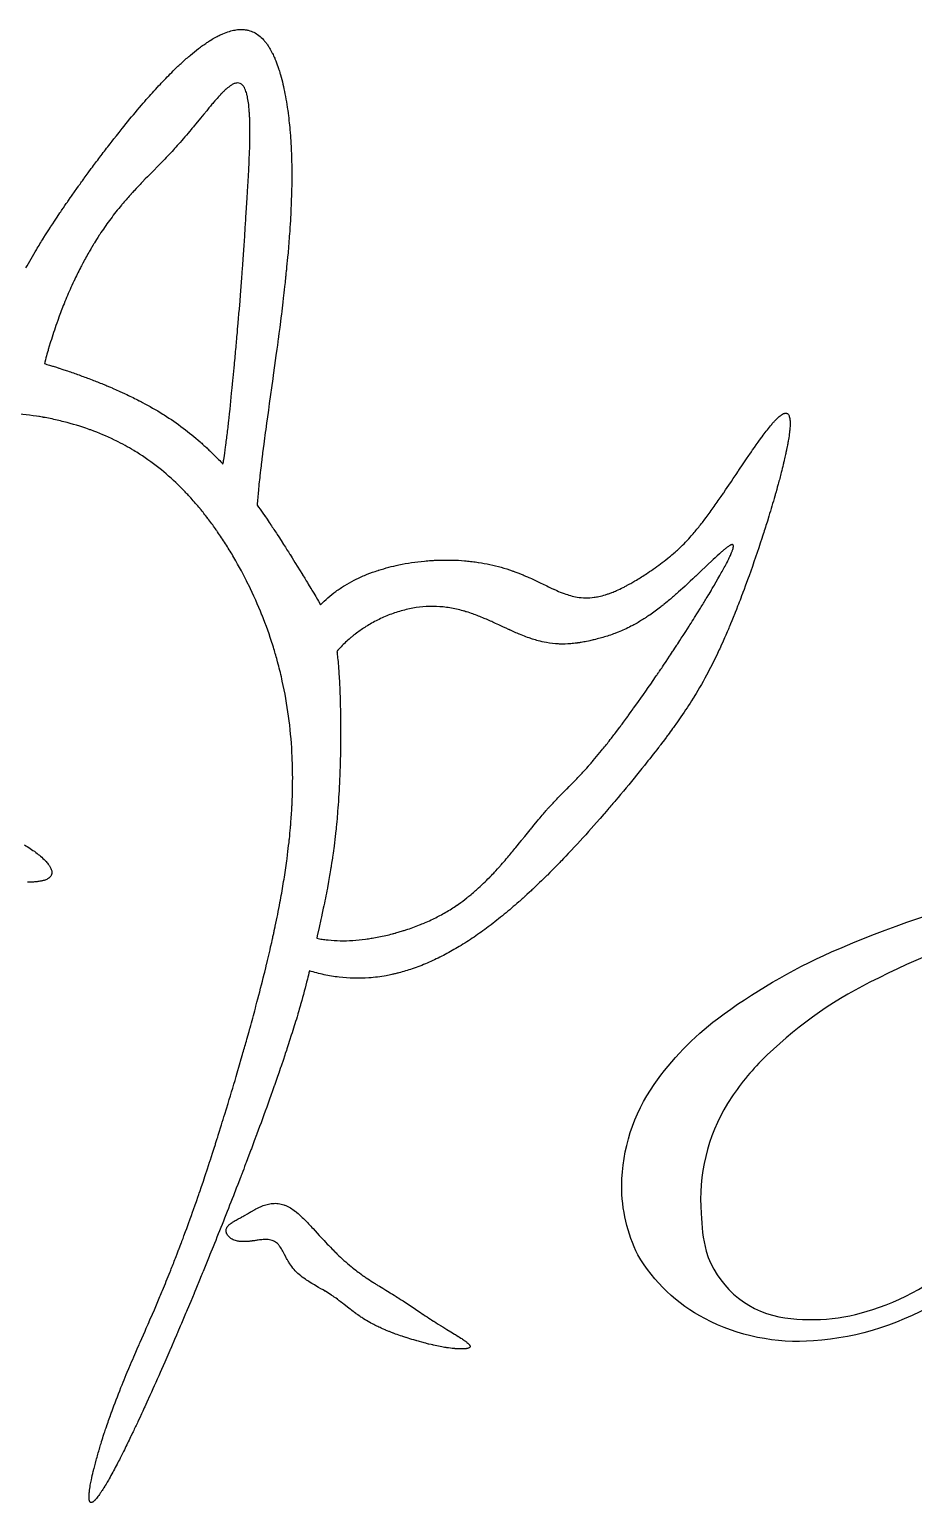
# Model space of a CAD drawing. Header units: millimetres. Extents: x -452 to 1230, y -246 to 254.
# Drawn here: x -202.4 to -24.5, y -42.6 to 254 of the extents above; entities that cross this region are included whole.
import ezdxf

# ---------------------------------------------------------------- set-up
doc = ezdxf.new("R2010")
doc.units = ezdxf.units.MM
doc.layers.add('Ebene_1', color=70, linetype='Continuous')

msp = doc.modelspace()

# ---------------------------------------------------------------- linework, layer by layer
at = {"layer": 'Ebene_1'}
for points in [[(-203.09, 205.97, -0.009109), (-200.96, 209.65, -0.004712), (-199.55, 211.95, -0.003414), (-199.46, 212.09), (-199.12, 212.62), (-198.87, 213.02), (-198.48, 213.62), (-198.1, 214.22), (-198.05, 214.29), (-197.67, 214.88), (-197.33, 215.39), (-197.18, 215.61), (-196.91, 216.03), (-196.42, 216.76), (-196.24, 217.04, -0.001066), (-195.59, 217.99), (-195.51, 218.11), (-195.22, 218.53), (-194.94, 218.94), (-194.73, 219.24, -0.002464), (-194.53, 219.53), (-194.16, 220.06), (-194.08, 220.17, -0.002086), (-192.82, 221.97), (-192.51, 222.41), (-192.39, 222.58), (-192.18, 222.87, -0.002047), (-191.55, 223.75), (-191.44, 223.9), (-191.33, 224.04), (-190.92, 224.61), (-190.56, 225.1), (-189.92, 225.97), (-189.68, 226.29, -0.002312), (-187.99, 228.55, -0.00537), (-187.94, 228.62, -0.003195), (-186.15, 230.95), (-185.7, 231.52), (-185.37, 231.96), (-184.86, 232.6), (-184.6, 232.93), (-184.34, 233.25), (-184.12, 233.53), (-183.91, 233.8), (-183.71, 234.05, -0.00631), (-180.66, 237.75), (-180.21, 238.28), (-179.82, 238.74, -0.012241), (-179.8, 238.76), (-179.45, 239.16, -0.006911), (-177, 241.92), (-176.57, 242.4), (-176.37, 242.61), (-176.01, 243), (-175.85, 243.17, -0.0097), (-173.42, 245.66), (-173.21, 245.87), (-173.01, 246.06), (-172.83, 246.24), (-172.48, 246.57, -0.002821), (-171.86, 247.15), (-171.62, 247.37, -0.004555), (-170.8, 248.11), (-170.59, 248.3), (-170.27, 248.57), (-170.11, 248.7), (-170.03, 248.77), (-169.96, 248.84, -0.011768), (-168.34, 250.14, -0.008353), (-167.51, 250.75, -0.007668), (-166.66, 251.34), (-166.48, 251.46), (-166.31, 251.58, -0.023066), (-166.29, 251.59, -0.023001), (-166.27, 251.6, -0.012557), (-166.18, 251.65, -0.010524), (-166.11, 251.7, -0.007997), (-166.03, 251.75, -0.007369), (-165.88, 251.84), (-165.61, 252.01, -0.014425), (-164.62, 252.57), (-164.36, 252.7, -0.013186), (-163.59, 253.06), (-163.42, 253.14, -0.027898), (-162.14, 253.61, -0.010049), (-161.81, 253.7, -0.011431), (-161.31, 253.82, -0.013283), (-161.24, 253.83), (-161.13, 253.85), (-160.97, 253.88), (-160.8, 253.91, -0.02072), (-160.18, 253.98, -0.010606), (-159.95, 253.99, -0.031334), (-159.14, 253.96, -0.018673), (-158.73, 253.91), (-158.63, 253.89, -0.016673), (-158.33, 253.82, -0.054442), (-157.22, 253.42, -0.049333), (-156.22, 252.79, -0.044611), (-155.27, 251.9, -0.016929), (-154.85, 251.4, -0.015235), (-154.46, 250.88, -0.015522), (-154.05, 250.24, -0.018554), (-153.5, 249.23, -0.014528), (-153.47, 249.17, -0.01295), (-153.02, 248.2), (-152.98, 248.09, -0.01666), (-152.37, 246.5, -0.006502), (-152.34, 246.4), (-152.32, 246.36), (-152.31, 246.31), (-152.25, 246.13), (-152.23, 246.09), (-152.14, 245.79, -0.001988), (-152, 245.34, -0.007173), (-151.96, 245.22), (-151.95, 245.18, -0.00289), (-151.86, 244.88, -0.012376), (-151.36, 242.97, -0.010289), (-150.95, 241.04, -0.009064), (-150.57, 238.9), (-150.49, 238.37), (-150.43, 237.96), (-150.39, 237.66), (-150.33, 237.21), (-150.3, 236.98), (-150.27, 236.75), (-150.26, 236.68), (-150.19, 236.1), (-150.16, 235.84), (-150.14, 235.61, -0.005342), (-149.96, 233.82), (-149.95, 233.71), (-149.91, 233.29), (-149.91, 233.21), (-149.86, 232.62), (-149.86, 232.55), (-149.84, 232.29), (-149.82, 232.03), (-149.8, 231.71), (-149.79, 231.56), (-149.75, 230.98), (-149.73, 230.47), (-149.72, 230.36, -0.004703), (-149.65, 228.63), (-149.63, 228.2, -0.003698), (-149.6, 226.91), (-149.59, 226.22), (-149.58, 225.62, -0.002664), (-149.58, 225.09), (-149.58, 224.63), (-149.58, 224.22, -0.003044), (-149.59, 222.81), (-149.6, 222.45), (-149.61, 221.92), (-149.62, 221.39), (-149.64, 220.66), (-149.64, 220.58), (-149.64, 220.5), (-149.65, 220.42, -0.007101), (-149.86, 215.53), (-149.91, 214.76), (-149.95, 214.09), (-149.99, 213.5), (-150, 213.37, -0.004364), (-150.31, 209.38), (-150.33, 209.18), (-150.4, 208.42), (-150.42, 208.25), (-150.43, 208.09, -0.002232), (-150.67, 205.57), (-150.69, 205.42), (-150.75, 204.83), (-150.79, 204.39), (-150.81, 204.22), (-150.93, 203.06), (-151.02, 202.27), (-151.1, 201.57), (-151.17, 200.96), (-151.29, 199.89), (-151.38, 199.09), (-151.53, 197.89), (-151.6, 197.3, -0.007961), (-151.61, 197.22), (-151.67, 196.7), (-151.77, 195.91), (-151.86, 195.22), (-152.01, 194.02), (-152.07, 193.57), (-152.17, 192.78), (-152.33, 191.6), (-152.37, 191.31), (-152.4, 191.09), (-152.48, 190.42), (-152.59, 189.66), (-152.76, 188.34), (-153.04, 186.36), (-153.31, 184.37), (-153.41, 183.66), (-154.11, 178.68), (-154.29, 177.38), (-154.36, 176.89), (-154.47, 176.03), (-154.65, 174.74), (-154.83, 173.45, 0.000491), (-155.14, 171.11), (-155.22, 170.52), (-155.33, 169.64), (-155.44, 168.76, 0.003362), (-155.48, 168.5), (-155.6, 167.54), (-155.61, 167.45, 0.001985), (-155.63, 167.27), (-155.67, 166.95), (-155.74, 166.37, 0.002461), (-155.75, 166.26), (-155.77, 166.06), (-155.86, 165.35), (-155.94, 164.65, 0.005107), (-156.3, 161.13, 0.007267), (-156.54, 158.23, -0.004737), (-155.4, 156.62), (-155.08, 156.15, -0.010215), (-155.02, 156.06), (-154.56, 155.39), (-154.33, 155.05), (-154.1, 154.72), (-153.92, 154.44), (-153.88, 154.38), (-153.84, 154.32, -0.002303), (-152.52, 152.33), (-152.2, 151.83), (-151.71, 151.08), (-151.23, 150.33), (-150.87, 149.76), (-150.55, 149.26), (-150.27, 148.82), (-150.03, 148.44, -0.011201), (-149.98, 148.36, -0.011764), (-149.93, 148.27), (-149.53, 147.64), (-148.94, 146.7), (-148.35, 145.75), (-148.02, 145.22), (-147.44, 144.29), (-147.39, 144.2), (-146.97, 143.52, -0.002246), (-146.66, 143.01), (-146.42, 142.62), (-146.25, 142.34), (-145.73, 141.47, -0.025033), (-145.71, 141.44, -0.024994), (-145.69, 141.41, -0.024956), (-145.68, 141.39, -0.024918), (-145.66, 141.36, -0.002387), (-145.14, 140.48), (-144.75, 139.82), (-144.68, 139.69), (-144.41, 139.23), (-144.2, 138.87), (-143.79, 138.14, -0.022755), (-142.31, 139.57, -0.021926), (-140.71, 140.85, -0.021387), (-138.92, 142.06, -0.01961), (-137.03, 143.11, -0.018432), (-134.94, 144.08, -0.016703), (-132.78, 144.9), (-132.49, 145), (-132.21, 145.09, -0.00595), (-132.09, 145.13, -0.013138), (-130.07, 145.71, -0.012653), (-128.03, 146.2, -0.028299), (-122.89, 146.98, -0.007899), (-121.57, 147.08), (-121.32, 147.1, -0.004731), (-120.86, 147.12, -0.003811), (-120.04, 147.16), (-119.73, 147.17, -0.004417), (-119.2, 147.18, -0.004758), (-119.1, 147.18, -0.008392), (-117.59, 147.17), (-117.26, 147.17, -0.014483), (-114.81, 147.03, -0.007046), (-113.59, 146.91, -0.01184), (-113.55, 146.9, -0.00774), (-112.37, 146.75), (-112.06, 146.7, -0.012915), (-112.02, 146.7, -0.012894), (-111.98, 146.69, -0.030207), (-107.46, 145.71, -0.015117), (-105.22, 145, -0.001318), (-104.95, 144.91), (-104.83, 144.86), (-104.71, 144.82, -0.010617), (-103.03, 144.17), (-102.79, 144.06, -0.003376), (-102.55, 143.96, -0.004383), (-101.69, 143.58), (-101.36, 143.44), (-101.08, 143.31, -0.004704), (-100.84, 143.19), (-100.41, 142.99), (-99.76, 142.68), (-99.44, 142.53), (-99.12, 142.37), (-98.24, 141.95), (-97.91, 141.79), (-97.63, 141.65), (-97.37, 141.53), (-96.93, 141.33), (-96.85, 141.29, 0.005091), (-96.22, 141.01), (-95.9, 140.87), (-95.58, 140.74, 0.008759), (-94.76, 140.42, 0.01929), (-93.49, 140.02, 0.025129), (-92.19, 139.73, 0.076293), (-88.74, 139.68, 0.017172), (-87.83, 139.84, 0.0232), (-86.48, 140.18, 0.008656), (-85.82, 140.4, 0.007788), (-85.17, 140.64, 0.011236), (-84.25, 141.02, 0.013636), (-82.9, 141.66, 0.006915), (-82.24, 142), (-82.07, 142.09), (-81.82, 142.23), (-81.58, 142.36), (-81.36, 142.48, 0.005765), (-80.55, 142.96), (-80.24, 143.14, 0.010752), (-78.16, 144.46), (-77.96, 144.59, 0.014192), (-75.04, 146.67, 0.010273), (-73.59, 147.81), (-73.41, 147.95), (-73.1, 148.21), (-72.87, 148.41), (-72.69, 148.56), (-72.44, 148.78), (-72.37, 148.84), (-72.18, 149.01), (-72, 149.18, 0.024728), (-69.39, 151.81, 0.011949), (-67.88, 153.59, 0.009017), (-66.44, 155.43, 0.00721), (-64.78, 157.7, 0.003963), (-63.17, 160), (-62.72, 160.65), (-62.68, 160.72), (-62.29, 161.29), (-61.63, 162.27), (-61.13, 163.01), (-60.76, 163.57), (-60.2, 164.4), (-60.06, 164.61), (-59.85, 164.92, -0.003221), (-59.8, 165, -0.006739), (-59.72, 165.12, -0.006017), (-59.68, 165.18, -0.006725), (-59.64, 165.24), (-58.78, 166.53, -0.011639), (-58.75, 166.56), (-58.11, 167.52), (-57.62, 168.24), (-57.43, 168.51), (-57.11, 168.98), (-56.87, 169.33), (-56.5, 169.86), (-56.13, 170.39), (-55.95, 170.65), (-55.77, 170.89), (-55.61, 171.12), (-55.3, 171.55), (-55.02, 171.93, -0.024906), (-55.01, 171.95, -0.024879), (-54.99, 171.97, -0.024852), (-54.98, 171.99, -0.024825), (-54.96, 172.01), (-54.73, 172.32, -0.005549), (-53.89, 173.42, -0.010549), (-53.02, 174.48), (-52.89, 174.63, -0.006312), (-52.65, 174.91, -0.009895), (-52.21, 175.38), (-52.04, 175.56), (-51.89, 175.7, -0.008673), (-51.75, 175.83, -0.011846), (-51.51, 176.05, -0.023677), (-51.12, 176.35, -0.019735), (-50.92, 176.48), (-50.87, 176.52, -0.019067), (-50.71, 176.6, -0.032029), (-50.53, 176.68, -0.036236), (-50.36, 176.73, -0.096894), (-50.06, 176.74, -0.099976), (-49.85, 176.65, -0.067609), (-49.72, 176.55, -0.066583), (-49.58, 176.34, -0.042786), (-49.48, 176.11, -0.02502), (-49.47, 176.08, -0.034211), (-49.38, 175.69, -0.020154), (-49.34, 175.34, -0.00848), (-49.33, 175.19), (-49.33, 175.17), (-49.32, 175.03, -0.005893), (-49.31, 174.76, -0.018669), (-49.35, 173.82), (-49.35, 173.76, -0.009519), (-49.44, 172.88), (-49.44, 172.86, -0.010289), (-49.64, 171.46), (-49.69, 171.19), (-49.71, 171.07), (-49.75, 170.83), (-49.79, 170.61), (-49.8, 170.56), (-49.84, 170.35), (-49.91, 169.97), (-49.92, 169.93), (-49.95, 169.76), (-50.02, 169.45, -0.000909), (-50.04, 169.32), (-50.15, 168.81), (-50.19, 168.62), (-50.23, 168.45), (-50.36, 167.87), (-50.42, 167.58), (-50.49, 167.29), (-50.51, 167.18), (-50.62, 166.73), (-50.67, 166.52, -0.009796), (-50.69, 166.42, -0.003041), (-51.09, 164.82, -0.004144), (-51.72, 162.43), (-51.89, 161.84), (-52.01, 161.39), (-52.2, 160.72, -0.002461), (-52.39, 160.05, -0.004366), (-53.58, 156.02), (-53.89, 155.02), (-53.95, 154.83, -0.002881), (-54.85, 152.01), (-55.01, 151.51, -0.007198), (-57.57, 144), (-57.74, 143.54), (-58.06, 142.67), (-58.33, 141.91), (-58.58, 141.25), (-58.8, 140.67), (-58.89, 140.41), (-59.07, 139.94, -0.001537), (-59.71, 138.28), (-59.87, 137.86), (-60.11, 137.24), (-60.36, 136.63), (-60.44, 136.42), (-60.76, 135.63), (-61.04, 134.95), (-61.28, 134.34), (-61.5, 133.82), (-61.55, 133.7, -0.003132), (-61.74, 133.26), (-61.91, 132.87), (-61.98, 132.7), (-62.25, 132.07), (-62.31, 131.95), (-62.5, 131.5), (-62.8, 130.83), (-62.87, 130.67), (-63.1, 130.17), (-63.26, 129.82), (-63.33, 129.65, -0.002294), (-63.93, 128.38, -0.010605), (-65.81, 124.61, -0.016324), (-68.6, 119.72, -0.011638), (-68.62, 119.69, -0.011499), (-68.64, 119.65), (-68.82, 119.37), (-69.15, 118.84, -0.011362), (-71.58, 115.18), (-71.98, 114.61), (-72.33, 114.1, -0.001521), (-72.96, 113.23, -0.003363), (-73.91, 111.93, -0.000971), (-74.4, 111.28), (-74.88, 110.64), (-74.94, 110.56), (-75.39, 109.97, -0.001668), (-75.79, 109.45, -0.004375), (-78.62, 105.84, -0.00523), (-82.84, 100.66), (-83.43, 99.97), (-83.93, 99.36), (-84.38, 98.83, -0.001735), (-85.96, 96.98), (-86.35, 96.52), (-86.65, 96.18), (-86.7, 96.11), (-86.81, 95.99), (-87.54, 95.15), (-87.62, 95.06), (-88.24, 94.35, -0.006565), (-92.67, 89.44), (-93.35, 88.72), (-93.94, 88.09), (-94.46, 87.54), (-94.92, 87.06), (-95.32, 86.64), (-95.49, 86.46), (-95.66, 86.29), (-95.81, 86.13), (-96.4, 85.53), (-96.83, 85.08), (-97.16, 84.75), (-97.66, 84.25), (-98.16, 83.75, -0.00412), (-98.34, 83.58, -0.006235), (-101.09, 80.92, -0.002755), (-101.44, 80.59), (-101.75, 80.31), (-102.29, 79.81), (-102.69, 79.44, -0.008729), (-102.73, 79.41, -0.008624), (-102.77, 79.37, -0.002257), (-103.34, 78.86, -0.008995), (-103.38, 78.82, -0.012374), (-103.44, 78.76, -0.011639), (-103.5, 78.71), (-103.71, 78.53, -0.003736), (-103.92, 78.34, -0.009106), (-106.84, 75.85, -0.005512), (-108.33, 74.65, -0.005964), (-109.85, 73.47), (-110.04, 73.34, -0.011726), (-112.91, 71.28, -0.013479), (-115.89, 69.37), (-116.25, 69.15, -0.014476), (-119.06, 67.58, -0.016507), (-121.96, 66.2, -0.01886), (-124.95, 65.01), (-125.33, 64.88, -0.018076), (-128.03, 64.07, -0.0058), (-128.77, 63.88, -0.003702), (-129.43, 63.74, -0.009224), (-130.58, 63.5, -0.027062), (-134.07, 63.06, -0.048108), (-140.07, 63.19, -0.023805), (-143.08, 63.69, -0.022538), (-146.03, 64.47, -0.004219), (-146.44, 62.78, -0.008401), (-147.73, 57.93), (-147.79, 57.73), (-147.85, 57.54), (-148.07, 56.78), (-148.16, 56.45), (-148.34, 55.83), (-148.36, 55.76), (-148.52, 55.23, -0.004145), (-149.67, 51.52), (-150.01, 50.48), (-150.3, 49.57), (-150.43, 49.17, -0.001874), (-150.55, 48.8), (-150.67, 48.45), (-150.88, 47.8), (-150.98, 47.51), (-151.34, 46.44), (-151.47, 46.04), (-151.53, 45.86), (-151.59, 45.7), (-151.8, 45.08), (-151.82, 45.03), (-152.12, 44.13), (-152.14, 44.07), (-152.43, 43.23), (-152.65, 42.6), (-153.07, 41.41), (-153.09, 41.34), (-153.45, 40.31), (-153.77, 39.41, -0.002919), (-156.06, 33.11), (-156.59, 31.65, -0.001422), (-156.65, 31.49), (-157.12, 30.23), (-157.32, 29.68), (-157.71, 28.66), (-157.79, 28.43), (-157.88, 28.21), (-158.19, 27.37), (-158.75, 25.89), (-158.86, 25.62, -0.000205), (-159.65, 23.54, -0.001213), (-159.85, 23.02), (-159.89, 22.93), (-159.92, 22.84), (-160.45, 21.47), (-160.75, 20.69), (-161.32, 19.21, -0.00289), (-165.4, 8.93), (-166.04, 7.34), (-166.18, 6.99, -0.000749), (-167.28, 4.3, -0.005476), (-167.33, 4.17, -0.005715), (-167.38, 4.05, -0.000483), (-167.78, 3.07), (-168.13, 2.21), (-168.75, 0.72), (-169.21, -0.4, -0.007967), (-169.24, -0.46), (-169.92, -2.11), (-170.62, -3.76), (-170.77, -4.14), (-170.93, -4.5), (-171.08, -4.86), (-171.66, -6.22), (-171.78, -6.52), (-171.9, -6.81), (-172.02, -7.09), (-172.49, -8.18), (-172.59, -8.42, -0.001509), (-172.78, -8.88), (-173.15, -9.74), (-173.8, -11.25), (-174.05, -11.81, -0.015981), (-174.08, -11.88, -0.015893), (-174.1, -11.94), (-174.52, -12.89), (-175.14, -14.33), (-175.77, -15.76, -0.002664), (-178.12, -21.02), (-178.71, -22.33), (-179.16, -23.31), (-179.25, -23.5), (-179.57, -24.19), (-179.8, -24.7, -0.015952), (-179.82, -24.73), (-180.17, -25.49), (-180.53, -26.25, -0.002053), (-181.51, -28.33), (-181.6, -28.52), (-181.96, -29.27), (-182, -29.35, -0.002786), (-183.26, -31.93), (-183.42, -32.26, -0.003496), (-184.56, -34.5), (-184.74, -34.85, -0.006889), (-186.13, -37.44), (-186.31, -37.76), (-186.47, -38.04), (-186.61, -38.28), (-186.73, -38.49), (-186.95, -38.87), (-187.12, -39.14), (-187.18, -39.25), (-187.4, -39.61), (-187.45, -39.7), (-187.62, -39.97), (-187.73, -40.14), (-187.83, -40.29), (-187.92, -40.43, -0.008412), (-188.28, -40.97, -0.020136), (-188.87, -41.74), (-188.95, -41.83), (-188.98, -41.87, -0.012266), (-189.12, -42.02), (-189.17, -42.07), (-189.26, -42.16, -0.041629), (-189.56, -42.42, -0.030699), (-189.69, -42.5), (-189.72, -42.51, -0.050228), (-189.85, -42.56, -0.081712), (-189.96, -42.56, -0.177821), (-190.14, -42.48, -0.077965), (-190.23, -42.36, -0.055211), (-190.3, -42.16, -0.02809), (-190.34, -41.95), (-190.35, -41.86, -0.023848), (-190.37, -41.51), (-190.37, -41.43, -0.01738), (-190.35, -40.84, -0.009776), (-190.3, -40.4, -0.015608), (-190.11, -39.09, -0.008534), (-189.89, -37.98, -0.007741), (-189.52, -36.32), (-189.47, -36.12), (-189.38, -35.75), (-189.36, -35.69), (-189.23, -35.18), (-189.1, -34.67, -0.003436), (-189.01, -34.35, -0.005755), (-188.33, -31.95), (-188.29, -31.8, -0.003168), (-187.95, -30.67), (-187.86, -30.39), (-187.83, -30.29), (-187.72, -29.92), (-187.66, -29.74), (-187.6, -29.55), (-187.5, -29.23), (-187.3, -28.62, -0.001192), (-186.95, -27.55, -0.003023), (-186.81, -27.15, -0.01152), (-186.78, -27.07, -0.002837), (-186.32, -25.72), (-186.08, -25.05, -0.012049), (-186.06, -25), (-185.84, -24.37, -0.012347), (-185.83, -24.33, -0.012338), (-185.81, -24.3, -0.008128), (-183.96, -19.44), (-183.73, -18.86, -0.002766), (-182.89, -16.82), (-182.68, -16.31), (-182.36, -15.55), (-182.04, -14.79), (-181.8, -14.23, -0.001797), (-180.95, -12.27), (-180.52, -11.29), (-180.31, -10.8), (-180.2, -10.55), (-180.09, -10.31), (-179.1, -8.05), (-178.85, -7.49), (-178.48, -6.64), (-178.3, -6.22), (-178.25, -6.11), (-178.11, -5.79), (-177.6, -4.62), (-177.23, -3.74), (-176.94, -3.08), (-176.52, -2.09), (-176.1, -1.1, 0.001581), (-175.59, 0.14, 0.003492), (-174.07, 3.86, 0.003195), (-173.94, 4.19, 0.002213), (-172.98, 6.64), (-172.86, 6.94), (-172.65, 7.48), (-172.34, 8.28), (-172.3, 8.38), (-172.04, 9.09), (-171.78, 9.77), (-171.72, 9.92), (-171.67, 10.06), (-171.46, 10.62), (-171.28, 11.11), (-170.96, 11.97), (-170.72, 12.61), (-170.37, 13.58), (-170.02, 14.54), (-169.77, 15.25), (-169.55, 15.86), (-169.36, 16.4), (-169.03, 17.34), (-168.78, 18.05), (-168.41, 19.11), (-168.36, 19.24, 0.001608), (-168.2, 19.71), (-168.04, 20.17), (-167.8, 20.89), (-167.37, 22.15), (-167.05, 23.09), (-166.99, 23.27), (-166.55, 24.6), (-166.12, 25.93), (-166.06, 26.11), (-166, 26.29), (-165.94, 26.46), (-165.51, 27.79), (-165.19, 28.79), (-164.95, 29.54), (-164.9, 29.69), (-164.57, 30.74), (-164.48, 31.01), (-164.36, 31.4), (-164.23, 31.8), (-163.76, 33.3), (-163.72, 33.44, 0.000761), (-163.05, 35.62), (-162.71, 36.71), (-162.38, 37.8, 0.002517), (-160.55, 43.96), (-160.09, 45.55), (-159.74, 46.75), (-159.49, 47.64, 0.001011), (-158.72, 50.33), (-158.61, 50.74), (-158.18, 52.29), (-158.02, 52.87), (-157.98, 52.99, 0.001939), (-156.91, 56.93), (-156.8, 57.36), (-156.59, 58.16, 0.003585), (-155.14, 63.79, 0.001678), (-155.03, 64.24), (-154.83, 65.07), (-154.65, 65.79), (-154.61, 65.95), (-154.46, 66.57, 0.002209), (-153.95, 68.73), (-153.83, 69.28), (-153.78, 69.48), (-153.62, 70.19), (-153.54, 70.55), (-153.46, 70.9, 0.001978), (-153.26, 71.81, 0.001378), (-153.09, 72.61), (-152.94, 73.31), (-152.9, 73.47, 0.005682), (-151.95, 78.23, 0.005169), (-151.29, 81.96, 0.006007), (-150.72, 85.71), (-150.65, 86.18), (-150.59, 86.63), (-150.53, 87.04), (-150.43, 87.82), (-150.35, 88.5, 0.004048), (-150.07, 90.89, 0.00385), (-150.06, 91.04, 0.004254), (-149.84, 93.29, 0.005743), (-149.83, 93.41, 0.005785), (-149.82, 93.52, 0.005824), (-149.81, 93.64, 0.00586), (-149.8, 93.75, 0.005891), (-149.79, 93.86, 0.00592), (-149.79, 93.97, 0.005946), (-149.78, 94.08, 0.005968), (-149.77, 94.18, 0.007255), (-149.55, 97.53, 0.007759), (-149.54, 97.63, 0.002359), (-149.5, 98.44), (-149.48, 99.05), (-149.46, 99.5, 0.002833), (-149.44, 100.19, 0.00799), (-149.44, 100.27), (-149.43, 100.87), (-149.42, 101.34, 0.003327), (-149.4, 102.22), (-149.4, 102.6, 0.014669), (-149.54, 108.38, 0.008295), (-149.54, 108.43, 0.008272), (-149.54, 108.49, 0.019967), (-150.22, 115.72, 0.020837), (-151.48, 122.82, 0.010197), (-152.31, 126.24), (-152.42, 126.67), (-152.52, 127.04, 0.00768), (-153.28, 129.62), (-153.4, 130.03, 0.018475), (-155.55, 136.06, 0.011405), (-155.57, 136.11, 0.018989), (-158.23, 142.1), (-158.32, 142.28, 0.018049), (-161.23, 147.7), (-161.42, 148.03, 0.008838), (-162.92, 150.46, 0.009456), (-164.5, 152.83, 0.00099), (-164.92, 153.43, 0.012107), (-164.94, 153.46, 0.009113), (-166.44, 155.5, 0.011912), (-166.46, 155.53, 0.011815), (-166.48, 155.56, 0.011718), (-166.51, 155.59, 0.008857), (-168.01, 157.49, 0.012156), (-168.04, 157.52, 0.011466), (-169.85, 159.63, 0.011343), (-169.88, 159.66, 0.011239), (-169.91, 159.69, 0.002814), (-170.14, 159.94), (-170.34, 160.16, 0.004999), (-171.05, 160.91), (-171.23, 161.1, 0.000987), (-171.5, 161.38), (-171.77, 161.65), (-172.01, 161.89, 0.02474), (-175.82, 165.32, 0.028097), (-180.2, 168.5, 0.007931), (-181.36, 169.22, 0.021093), (-184.94, 171.18), (-185.26, 171.34, 0.025408), (-190.04, 173.36, 0.001722), (-190.37, 173.48, 0.023963), (-195.41, 175.01, 0.012672), (-198.16, 175.64, 0.005675), (-199.55, 175.9, 0.007919), (-199.63, 175.92, 0.007785), (-199.71, 175.93, 0.007644), (-199.79, 175.94, 0.002259), (-200.36, 176.04, 0.008196), (-200.44, 176.05, 0.007739), (-200.5, 176.06), (-200.94, 176.13, 0.024007), (-206.49, 176.7, 0.02397)], [(-203.38, 89.84, -0.013502), (-202.22, 89.12, -0.015209), (-201.1, 88.33, -0.024166), (-201.07, 88.3, -0.016166), (-200.11, 87.53, -0.023246), (-199.21, 86.68), (-199.17, 86.63, -0.010177), (-199.01, 86.46, -0.02813), (-198.47, 85.8, -0.013744), (-198.35, 85.62, -0.040107), (-198.04, 85.06, -0.031199), (-197.92, 84.73, -0.030958), (-197.86, 84.48, -0.06836), (-197.85, 84.08, -0.084455), (-197.97, 83.7, -0.076188), (-198.19, 83.37, -0.023403), (-198.3, 83.27, -0.032641), (-198.51, 83.11, -0.017283), (-198.59, 83.05, -0.02897), (-198.89, 82.89, -0.020764), (-199.21, 82.76, -0.012281), (-199.28, 82.74, -0.026462), (-199.87, 82.57, -0.007898), (-200.1, 82.53, -0.008319), (-200.49, 82.46, -0.010482), (-200.79, 82.42, -0.015), (-200.85, 82.41, -0.006089), (-201.27, 82.37, -0.007418), (-201.37, 82.36), (-201.53, 82.35), (-201.69, 82.34), (-201.9, 82.33), (-202, 82.32, -0.00889), (-202.77, 82.31, -0.004786)], [(-18.75, -1.59, -0.125298), (-44.62, -10.01, -0.141129), (-66.46, -5.54, -0.141855), (-79.93, 7.28, -0.116504), (-83.19, 21.27, -0.152023), (-76.65, 41.61, -0.077589), (-63.95, 54.82, -0.056387), (-40.98, 68.27, -0.044013), (-5.71, 80.2, -0.033099)], [(-2.88, 74.25, 0.048508), (-33.24, 62.17, 0.080502), (-55.11, 46.38, 0.05179), (-61.91, 37.77, 0.157261), (-67.2, 15.63, 0.052838), (-66.22, 8.01, 0.274691), (-51.55, -5.16, 0.128447), (-32.69, -3.68, 0.124391), (-13.31, 8.17, 0.092139)]]:
    msp.add_lwpolyline(points, format="xyb", dxfattribs=at)
for points in [[(-189.63, 210.46, 0.01248), (-189.65, 210.43), (-189.83, 210.12), (-189.93, 209.95), (-190.03, 209.78), (-190.27, 209.37, 0.008622), (-191.57, 207.03, 0.011976), (-191.59, 206.99, 0.012062), (-191.61, 206.95), (-191.7, 206.79), (-191.89, 206.42), (-192, 206.22), (-192.11, 206, 0.00918), (-193.39, 203.38, 0.011822), (-193.41, 203.34, 0.01191), (-193.43, 203.3), (-193.61, 202.91), (-193.82, 202.46, 0.010006), (-195.22, 199.22), (-195.4, 198.75, 0.00795), (-196.5, 195.89, 0.011668), (-196.51, 195.85, 0.01176), (-196.53, 195.8), (-196.68, 195.37), (-196.86, 194.89, 0.009396), (-198.1, 191.13), (-198.18, 190.88), (-198.38, 190.22), (-198.57, 189.57, 0.011168), (-198.58, 189.52, 0.011347), (-198.6, 189.48, 0.011529), (-198.61, 189.44, 0.011715), (-198.62, 189.39, 0.00392), (-199.05, 187.89), (-199.16, 187.47), (-199.29, 186.98), (-199.36, 186.72, -0.002544), (-198.35, 186.42), (-198.14, 186.35), (-198.09, 186.34), (-197.69, 186.21), (-197.61, 186.19), (-196.94, 185.98), (-196.45, 185.82), (-196.35, 185.79), (-195.66, 185.56), (-194.96, 185.33, -0.004365), (-192.67, 184.53, -0.004706), (-190.39, 183.69), (-189.76, 183.45, -0.004877), (-187.55, 182.58), (-187, 182.35), (-186.8, 182.26, -0.003262), (-186.08, 181.96), (-185.72, 181.81), (-185.63, 181.77), (-185.36, 181.66), (-185.04, 181.51), (-184.89, 181.45), (-184.31, 181.19), (-184.05, 181.07, -0.00329), (-183.1, 180.64), (-182.75, 180.47, -0.008734), (-180.28, 179.25, -0.01108), (-180.24, 179.23, -0.002674), (-179.64, 178.92, -0.018126), (-175.54, 176.57), (-175.27, 176.4, -0.020619), (-171.42, 173.74, -0.019405), (-168.03, 170.97), (-167.86, 170.82), (-167.7, 170.67, -0.003238), (-167.09, 170.12), (-166.86, 169.91, -0.006168), (-166.76, 169.82), (-166.58, 169.64, -0.02487), (-166.56, 169.62, -0.004341), (-165.93, 169.02), (-165.62, 168.72), (-165.31, 168.42), (-165.03, 168.13, -0.007513), (-164.96, 168.07), (-164.73, 167.83), (-164.31, 167.41, -0.004205), (-163.42, 166.49, 0.007297), (-163.25, 167.44), (-163.2, 167.76), (-163.13, 168.19, 0.019875), (-163.13, 168.25), (-163.06, 168.7, 0.002549), (-163, 169.15), (-162.95, 169.45), (-162.9, 169.85), (-162.83, 170.39), (-162.79, 170.7, 0.003277), (-162.46, 173.44), (-162.41, 173.83), (-162.3, 174.85), (-162.26, 175.19), (-162.11, 176.55), (-162.1, 176.64), (-162, 177.58), (-161.84, 179.17), (-161.68, 180.77), (-161.57, 181.84), (-161.42, 183.35), (-161.37, 183.86), (-161.18, 185.88), (-161.12, 186.45, 0.00085), (-160.79, 190.03), (-160.69, 191.23), (-160.65, 191.66), (-160.61, 192.1), (-160.53, 192.97), (-160.48, 193.56), (-160.41, 194.33), (-160.38, 194.78), (-160.27, 195.96), (-160.22, 196.6), (-160.2, 196.81), (-160.13, 197.66), (-159.99, 199.36), (-159.9, 200.49), (-159.83, 201.36), (-159.77, 202.23), (-159.63, 203.97), (-159.61, 204.2), (-159.57, 204.73), (-159.56, 204.97), (-159.54, 205.22), (-159.5, 205.71), (-159.43, 206.69), (-159.29, 208.66), (-159.16, 210.53), (-159.04, 212.4), (-158.93, 214.04), (-158.82, 215.67), (-158.79, 216.14), (-158.67, 218.1), (-158.54, 220.06), (-158.47, 221.27), (-158.4, 222.48), (-158.35, 223.29), (-158.33, 223.75), (-158.3, 224.28), (-158.28, 224.65), (-158.26, 225.01), (-158.25, 225.26), (-158.2, 226.24, 0.00212), (-158.12, 228.21), (-158.09, 228.78), (-158.08, 229.1, 0.009905), (-158.08, 229.21, 0.006783), (-158.08, 229.27, 0.006599), (-158.08, 229.34, 0.006153), (-158.07, 229.42), (-158.05, 230.07, 0.003), (-158.02, 231.37), (-158.01, 231.74), (-158.01, 231.94), (-158.01, 232.39), (-158, 232.51), (-158, 233.04), (-158, 233.33, 0.003467), (-158.01, 234.36, 0.004626), (-158.01, 234.51), (-158.01, 234.9), (-158.03, 235.43, 0.001688), (-158.05, 236.13, 0.008361), (-158.05, 236.22), (-158.06, 236.41, 0.006812), (-158.12, 237.44, 0.007671), (-158.13, 237.51, 0.007651), (-158.21, 238.52, 0.005575), (-158.25, 238.86, 0.018457), (-158.46, 240.21), (-158.46, 240.23), (-158.5, 240.41, 0.005301), (-158.54, 240.6, 0.004207), (-158.59, 240.81, 0.012189), (-158.72, 241.29, 0.02046), (-158.89, 241.77, 0.01551), (-159.02, 242.07, 0.034), (-159.24, 242.47, 0.025675), (-159.39, 242.67, 0.024224), (-159.48, 242.78, 0.04119), (-159.69, 242.96, 0.051086), (-159.94, 243.11, 0.113832), (-160.49, 243.22, 0.054606), (-160.86, 243.17, 0.031853), (-161.15, 243.08, 0.024785), (-161.44, 242.95, 0.031945), (-161.97, 242.63, 0.003047), (-162.11, 242.52, 0.006068), (-162.27, 242.4, 0.012824), (-162.69, 242.06), (-162.72, 242.03), (-162.76, 242, 0.013195), (-162.82, 241.94), (-162.95, 241.82), (-163.04, 241.74), (-163.16, 241.64, 0.008834), (-163.61, 241.19, 0.002087), (-163.9, 240.89), (-163.94, 240.85), (-163.97, 240.81), (-164.01, 240.77), (-164.19, 240.57), (-164.29, 240.47, 0.006286), (-164.39, 240.36), (-164.62, 240.1), (-164.88, 239.81), (-164.97, 239.71), (-165.05, 239.61, 0.007942), (-165.11, 239.54), (-165.34, 239.28), (-165.49, 239.1, 0.001901), (-166.08, 238.39), (-166.25, 238.19), (-166.7, 237.64), (-167.3, 236.91), (-167.92, 236.15), (-168.54, 235.39), (-168.95, 234.89, -0.00291), (-169.19, 234.6, -0.001839), (-169.83, 233.84, -0.007907), (-172.36, 230.89, -0.007222), (-174.47, 228.59), (-174.77, 228.27), (-174.85, 228.19, -0.002836), (-175.97, 227.03), (-176.34, 226.65, -0.006173), (-176.44, 226.54), (-176.67, 226.31), (-177.28, 225.69), (-178.27, 224.68), (-178.6, 224.34), (-179.05, 223.9), (-179.63, 223.29), (-179.87, 223.05), (-180.11, 222.8), (-180.58, 222.3), (-180.89, 221.97), (-181.31, 221.53, 0.012108), (-181.36, 221.47), (-181.6, 221.2, 0.003498), (-181.88, 220.9, 0.011635), (-181.92, 220.86, 0.008327), (-183.52, 219.03), (-183.74, 218.76), (-183.86, 218.62), (-184.13, 218.29, 0.01352), (-186.27, 215.53, 0.012984), (-188.2, 212.74, 0.004828), (-188.32, 212.56), (-188.6, 212.12, 0.00029), (-188.87, 211.69), (-189.05, 211.4), (-189.29, 211.01, 0.003916), (-189.61, 210.49, 0.012392)], [(-105.61, 133.05, -0.011182), (-105.65, 133.06, -0.011188), (-105.68, 133.08, -0.011191), (-105.72, 133.09, -0.011191), (-105.75, 133.11, -0.011189), (-105.79, 133.13, -0.011183), (-105.83, 133.14, -0.011175), (-105.86, 133.16, -0.011163), (-105.9, 133.18, -0.011148), (-105.94, 133.2, -0.01113), (-105.98, 133.21), (-106.47, 133.44), (-106.95, 133.66), (-107.92, 134.11), (-108.56, 134.41, 0.006807), (-110.7, 135.36), (-110.84, 135.42), (-111, 135.48), (-111.16, 135.55, 0.00722), (-112.3, 136.01, 0.009281), (-113.45, 136.43), (-113.78, 136.54), (-114.11, 136.65), (-114.44, 136.76), (-114.53, 136.78), (-114.64, 136.82), (-114.76, 136.85, 0.003007), (-115.09, 136.95, 0.013463), (-116.43, 137.29, 0.02995), (-119.11, 137.73, 0.032405), (-121.83, 137.83, 0.03118), (-124.55, 137.59, 0.028013), (-127.24, 137.03, 0.025789), (-129.85, 136.18, 0.023941), (-132.33, 135.08, 0.023836), (-134.66, 133.78, 0.021541), (-136.54, 132.48), (-136.8, 132.28, 0.003442), (-137.02, 132.11, 0.006717), (-137.24, 131.94), (-137.38, 131.83), (-137.46, 131.76), (-137.55, 131.68, 0.003385), (-137.8, 131.47, 0.013447), (-138.75, 130.62, 0.025981), (-140.5, 128.78, -0.006483), (-140.39, 127.85, -0.00614), (-140.24, 126.36), (-140.24, 126.31), (-140.23, 126.26), (-140.2, 125.91, -0.007514), (-140.2, 125.84), (-140.16, 125.35), (-140.12, 124.85), (-140.1, 124.54), (-140.08, 124.24), (-140.05, 123.69), (-140.04, 123.57), (-140.03, 123.33, -0.005558), (-139.87, 119.8), (-139.85, 119.05), (-139.85, 118.88), (-139.83, 118.24, -0.005212), (-139.76, 113.78), (-139.76, 113.68, -0.001464), (-139.76, 112.85, -0.006502), (-139.82, 107.09, -0.003916), (-139.93, 103.62), (-139.95, 103.19), (-139.96, 102.81), (-140, 102.14, -0.002348), (-140.1, 100.15), (-140.16, 99.31), (-140.2, 98.56, -0.004161), (-140.4, 95.97), (-140.43, 95.65, -0.004114), (-140.64, 93.39), (-140.68, 93), (-140.76, 92.26, -0.016561), (-140.76, 92.22, -0.016529), (-140.77, 92.18, -0.016496), (-140.77, 92.14, -0.004079), (-141.07, 89.65), (-141.15, 89.02, -0.002908), (-141.21, 88.56), (-141.26, 88.21), (-141.33, 87.68), (-141.37, 87.42), (-141.41, 87.16), (-141.46, 86.81), (-141.56, 86.17), (-141.64, 85.61), (-141.66, 85.49, -0.004014), (-141.7, 85.25), (-141.77, 84.8, -0.002311), (-142.03, 83.25), (-142.17, 82.47), (-142.19, 82.37), (-142.25, 82.03), (-142.28, 81.86), (-142.31, 81.69), (-142.42, 81.11, -0.005738), (-143.24, 77.07), (-143.45, 76.11), (-143.6, 75.38), (-143.73, 74.84), (-144.09, 73.21), (-144.46, 71.53), (-144.57, 71.03, 0.01156), (-143.49, 70.84, 0.01091), (-142.4, 70.7, 0.005753), (-142.25, 70.69, 0.021685), (-139.84, 70.54, 0.019412), (-137.32, 70.6, 0.017357), (-134.76, 70.84, 0.01665), (-134.72, 70.85, 0.00761), (-133.58, 71.02, 0.005635), (-133.42, 71.04, 0.016052), (-133.38, 71.05, 0.007978), (-132.04, 71.29, 0.015303), (-129.33, 71.92), (-129.12, 71.98, 0.015817), (-129.05, 72), (-128.77, 72.08, 0.011241), (-128.73, 72.09, 0.011573), (-128.69, 72.1, 0.011913), (-128.65, 72.11), (-128.43, 72.17, 0.005489), (-127.53, 72.44), (-127.27, 72.51, 0.005037), (-126.6, 72.73, 0.01583), (-123.88, 73.71), (-123.65, 73.81), (-123.41, 73.91, 0.002516), (-122.93, 74.1, 0.011585), (-122.87, 74.13), (-122.54, 74.28, 0.009074), (-121.21, 74.88, 0.017175), (-118.91, 76.09), (-118.59, 76.27, 0.018199), (-116.36, 77.68, 0.016882), (-116.33, 77.7), (-116.01, 77.92, 0.014097), (-114.33, 79.17, 0.002903), (-113.79, 79.6), (-113.48, 79.86), (-113.26, 80.05), (-113.03, 80.24), (-112.88, 80.37, 0.005085), (-112.29, 80.89, 0.007733), (-111.13, 81.96), (-110.98, 82.11, 0.007278), (-109.82, 83.27, 0.018005), (-109.78, 83.31), (-109.61, 83.48), (-109.42, 83.68), (-109.2, 83.91), (-108.95, 84.17, 0.003359), (-108.67, 84.48), (-108.52, 84.64), (-108.2, 84.99, 0.01581), (-108.16, 85.04), (-107.79, 85.44, 0.004034), (-107.55, 85.71, 0.010754), (-107.52, 85.75, 0.010789), (-107.49, 85.78, 0.010814), (-107.46, 85.82, 0.004687), (-106.41, 87.02), (-106.12, 87.37, 0.004532), (-104.49, 89.32), (-103.95, 89.98), (-103.81, 90.15), (-103.33, 90.74), (-103.27, 90.82), (-102.72, 91.5), (-101.64, 92.84), (-101.53, 92.97), (-101.5, 93.01), (-101.36, 93.18), (-101.32, 93.23), (-101.22, 93.36), (-101.08, 93.53), (-100.52, 94.21), (-100.15, 94.67), (-99.93, 94.93), (-99.69, 95.22, -0.010574), (-99.62, 95.3), (-99.21, 95.79), (-99.18, 95.82, -0.006795), (-99.12, 95.9), (-98.95, 96.09, -0.003282), (-98.26, 96.88), (-98.17, 96.99), (-97.96, 97.23), (-97.85, 97.35), (-97.82, 97.38), (-97.79, 97.42), (-97.76, 97.45, -0.008293), (-96.26, 99.06), (-96.04, 99.28), (-95.99, 99.34), (-95.77, 99.57), (-95.55, 99.79), (-95.11, 100.23), (-94.82, 100.53), (-94.42, 100.92, 0.002574), (-94.2, 101.14), (-93.75, 101.59, 0.011953), (-93.69, 101.66), (-93.18, 102.17, 0.025155), (-93.16, 102.19), (-92.82, 102.54), (-92.36, 103.01), (-92.24, 103.13, 0.004886), (-91.29, 104.14), (-91.15, 104.29), (-91, 104.45), (-90.59, 104.9), (-90.54, 104.96), (-90.48, 105.02), (-90.24, 105.29), (-89.96, 105.6, 0.014724), (-89.91, 105.66, 0.014492), (-89.86, 105.71, 0.024844), (-89.85, 105.73, 0.005206), (-89.74, 105.85), (-89.53, 106.09, 0.024902), (-89.52, 106.11), (-89.37, 106.27), (-89.18, 106.5, 0.002886), (-88.92, 106.8), (-88.58, 107.2, 0.005235), (-87.23, 108.83, 0.004443), (-85.71, 110.74), (-85.49, 111.02), (-85.25, 111.33, 0.002464), (-84.6, 112.18, 0.023393), (-84.58, 112.2), (-84.4, 112.43), (-84.01, 112.95), (-83.56, 113.54, 0.002426), (-83.12, 114.13), (-82.83, 114.52), (-82.44, 115.05), (-82.22, 115.35), (-81.97, 115.69), (-81.91, 115.78), (-81.61, 116.19), (-81.27, 116.66), (-80.89, 117.19), (-80.79, 117.33), (-80.33, 117.96, 0.005261), (-76.37, 123.64), (-76.2, 123.9, 0.01136), (-76.17, 123.94, 0.002708), (-75.97, 124.23, 0.001782), (-75.57, 124.82), (-75.31, 125.21), (-75.15, 125.44), (-74.98, 125.69), (-74.78, 125.99), (-74.26, 126.77), (-73.56, 127.82), (-73.37, 128.1), (-72.95, 128.74), (-72.84, 128.91), (-72.35, 129.66), (-72.22, 129.85), (-72.1, 130.03), (-72.02, 130.15), (-71.92, 130.32), (-71.49, 130.98), (-71.2, 131.42), (-70.83, 132), (-70.32, 132.78), (-69.65, 133.83), (-69.48, 134.11, 0.001765), (-68.53, 135.6), (-67.94, 136.55), (-67.34, 137.51, 0.00186), (-66.17, 139.43), (-66.01, 139.69), (-65.66, 140.27), (-65.63, 140.31), (-65.23, 140.99), (-65.16, 141.1), (-65.1, 141.21), (-64.97, 141.42), (-64.71, 141.86), (-64.54, 142.15), (-64.44, 142.32), (-64.18, 142.76), (-63.84, 143.36), (-63.65, 143.7), (-63.43, 144.09), (-63.31, 144.3, 0.003715), (-62.69, 145.41, 0.004695), (-62.13, 146.48), (-61.94, 146.84), (-61.84, 147.04, 0.005552), (-61.72, 147.28, 0.006832), (-61.42, 147.91), (-61.34, 148.08, 0.007511), (-61.17, 148.47, 0.01383), (-61.15, 148.52, 0.005717), (-61.04, 148.8), (-61, 148.89, 0.007557), (-60.95, 149.02, 0.02324), (-60.79, 149.53, 0.042623), (-60.73, 149.88, 0.071073), (-60.73, 150.08, 0.052649), (-60.76, 150.15, 0.084873), (-60.8, 150.21, 0.183252), (-60.93, 150.27, 0.070471), (-61.02, 150.27, 0.039333), (-61.14, 150.24, 0.030873), (-61.29, 150.18, 0.023747), (-61.46, 150.09, 0.027186), (-61.96, 149.75, 0.011359), (-62.44, 149.38), (-62.5, 149.33), (-62.64, 149.21), (-62.8, 149.08, 0.005038), (-63.22, 148.71), (-63.48, 148.48), (-63.57, 148.4, 0.009969), (-63.62, 148.36), (-64.01, 148), (-64.27, 147.76), (-64.42, 147.62), (-64.81, 147.26, 0.006989), (-64.91, 147.16), (-65.15, 146.93), (-65.78, 146.33), (-67.67, 144.53), (-68.31, 143.93), (-68.47, 143.77), (-68.86, 143.4), (-69.41, 142.89), (-69.59, 142.72), (-69.84, 142.49, -0.011054), (-69.9, 142.43), (-70.25, 142.11), (-70.45, 141.92), (-70.99, 141.44), (-71.29, 141.16), (-71.37, 141.09), (-71.74, 140.76), (-72.16, 140.39, -0.00634), (-73.82, 138.97), (-74.06, 138.77), (-74.34, 138.54), (-74.66, 138.29), (-74.7, 138.26, -0.004836), (-74.87, 138.12), (-75.27, 137.8), (-75.32, 137.76, -0.004719), (-75.42, 137.68, -0.013708), (-77.56, 136.11, -0.006091), (-78.3, 135.61, -0.004855), (-78.5, 135.48, -0.008422), (-79.41, 134.91, -0.008042), (-80.34, 134.36), (-80.6, 134.21, -0.005941), (-81.33, 133.83, -0.024688), (-83.93, 132.64, -0.007153), (-84.61, 132.37), (-84.84, 132.29), (-85.14, 132.18, -0.00898), (-86.38, 131.78, -0.015066), (-88.74, 131.13, -0.006544), (-89.6, 130.93), (-89.89, 130.86), (-90.28, 130.79, -0.005586), (-90.79, 130.69), (-91.09, 130.63, -0.005357), (-91.58, 130.55, -0.007958), (-91.74, 130.53, -0.006951), (-91.83, 130.51, -0.008157), (-91.94, 130.5, -0.009526), (-92.06, 130.48, -0.007375), (-92.13, 130.47, -0.00793), (-92.2, 130.46, -0.008522), (-92.27, 130.45, -0.011767), (-93.46, 130.32, -0.028855), (-95.74, 130.27), (-95.89, 130.28, -0.034185), (-98.36, 130.56, -0.020995), (-100.02, 130.93, -0.007163), (-100.56, 131.09), (-100.87, 131.18, -0.009576), (-101.83, 131.5), (-102.15, 131.61, -0.008916), (-103.42, 132.1), (-103.77, 132.24, -0.017702), (-103.82, 132.26), (-104.22, 132.43), (-104.48, 132.55), (-104.64, 132.61), (-105.04, 132.79, -0.002017), (-105.58, 133.03, -0.011174)], [(-133.68, -6.41, -0.015708), (-133.71, -6.4, -0.006138), (-133.89, -6.3, -0.013545), (-135.13, -5.56, -0.00856), (-135.83, -5.1), (-135.91, -5.04), (-136.21, -4.83, -0.022951), (-136.25, -4.8), (-136.51, -4.62), (-136.59, -4.56, -0.022964), (-136.63, -4.53, -0.022556), (-136.67, -4.51), (-136.96, -4.3), (-137.17, -4.14, -0.022703), (-137.21, -4.11), (-137.51, -3.88), (-137.65, -3.77), (-137.8, -3.66), (-138.11, -3.42), (-139.04, -2.69), (-139.34, -2.46, 0.012658), (-139.37, -2.44, 0.005826), (-140.26, -1.76, 0.009185), (-140.34, -1.7, 0.007308), (-140.41, -1.65), (-140.68, -1.45), (-140.89, -1.31), (-141.04, -1.2, 0.004677), (-141.51, -0.88), (-141.59, -0.82, 0.010758), (-142.82, -0.04, 0.005127), (-142.98, 0.06), (-143.28, 0.23), (-143.72, 0.49), (-144.17, 0.75), (-144.51, 0.95), (-145.02, 1.25), (-145.28, 1.4), (-145.53, 1.55), (-145.87, 1.75, -0.01352), (-146.85, 2.39, -0.027454), (-148.07, 3.32, -0.035993), (-149.12, 4.36, -0.034669), (-149.99, 5.52, -0.004519), (-150.18, 5.82, -0.010319), (-150.45, 6.27), (-150.52, 6.39, -0.003094), (-150.71, 6.73), (-150.79, 6.88), (-151.06, 7.4), (-151.19, 7.66), (-151.26, 7.79), (-151.33, 7.92), (-151.36, 7.98), (-151.4, 8.04, 0.010263), (-151.66, 8.5, 0.018839), (-151.95, 8.95, 0.028064), (-152.28, 9.37, 0.041835), (-152.66, 9.73, 0.092509), (-153.53, 10.21, 0.038893), (-154.05, 10.33, 0.027933), (-154.59, 10.38, 0.012395), (-154.89, 10.38), (-154.92, 10.38, 0.013648), (-155.36, 10.36, 0.011077), (-155.79, 10.32), (-155.87, 10.31), (-156.02, 10.29), (-156.09, 10.29), (-156.34, 10.26, 0.003469), (-156.71, 10.2), (-156.89, 10.18), (-157.08, 10.15, -0.004204), (-157.4, 10.11), (-157.52, 10.09), (-157.63, 10.08, -0.008977), (-158.37, 10, -0.010196), (-158.45, 9.99, -0.013564), (-159.02, 9.96, -0.016595), (-159.59, 9.97), (-159.66, 9.97), (-159.72, 9.97, -0.009935), (-159.96, 9.99, -0.03534), (-160.68, 10.11, -0.028502), (-161.14, 10.25, -0.033572), (-161.58, 10.45), (-161.68, 10.51, -0.06947), (-162.27, 10.97, -0.044128), (-162.5, 11.27, -0.049848), (-162.68, 11.6, -0.055303), (-162.77, 11.93, -0.064112), (-162.78, 12.28, -0.064245), (-162.71, 12.61, -0.052586), (-162.55, 12.92, -0.046095), (-162.31, 13.23), (-162.27, 13.27, -0.023286), (-162.02, 13.5), (-161.92, 13.57, -0.017209), (-161.6, 13.81), (-161.51, 13.86), (-161.38, 13.94), (-161.25, 14.02), (-161.14, 14.09, -0.007317), (-160.37, 14.52), (-159.9, 14.78), (-159.67, 14.91), (-159.61, 14.94), (-159.44, 15.03, 0.004294), (-158.97, 15.3), (-158.5, 15.57), (-158.27, 15.7, -0.00267), (-157.92, 15.91), (-157.74, 16.01), (-157.56, 16.11, -0.004749), (-157.08, 16.38, -0.009461), (-156.96, 16.45), (-156.78, 16.54), (-156.6, 16.64, -0.011426), (-156.1, 16.88, -0.012442), (-155.59, 17.11, -0.033218), (-154.53, 17.46, -0.043068), (-153.42, 17.65, -0.052578), (-152.29, 17.63, -0.053227), (-151.15, 17.36, -0.007722), (-151, 17.3, -0.02306), (-150.49, 17.09, -0.019268), (-150, 16.83), (-149.85, 16.74, -0.029148), (-148.85, 16.05), (-148.7, 15.93), (-148.67, 15.9), (-148.54, 15.8, -0.015982), (-147.69, 15.05), (-147.62, 14.98), (-147.47, 14.84), (-147.23, 14.61, -0.007123), (-146.51, 13.88, -0.00205), (-146.21, 13.56, -0.004243), (-145.3, 12.59), (-144.06, 11.22), (-143.9, 11.05), (-143.62, 10.74), (-143.4, 10.51), (-143.09, 10.17), (-142.77, 9.83), (-142.44, 9.48), (-142.2, 9.22), (-141.82, 8.84), (-141.45, 8.45, 0.002814), (-141.11, 8.12, 0.011665), (-141.08, 8.09, 0.011629), (-141.05, 8.06, 0.011584), (-141.02, 8.03, 0.011531), (-140.99, 8, 0.011471), (-140.97, 7.97, 0.011406), (-140.94, 7.95, 0.011334), (-140.91, 7.92, 0.015991), (-140.86, 7.87, 0.004843), (-140.1, 7.13, 0.009494), (-138.73, 5.88), (-138.56, 5.73), (-138.41, 5.6), (-138.28, 5.49), (-138.05, 5.29), (-137.97, 5.22), (-137.66, 4.97, 0.005153), (-137.51, 4.84, 0.022382), (-137.47, 4.81), (-137.35, 4.72), (-137.27, 4.65), (-136.95, 4.4, 0.006583), (-135.98, 3.66), (-135.64, 3.41), (-135.39, 3.23), (-135.2, 3.09, 0.006091), (-135.05, 2.99), (-134.94, 2.92, 0.003358), (-134.62, 2.69, 0.007057), (-133.27, 1.81), (-133.11, 1.7, 0.003042), (-132.53, 1.34, 0.000773), (-131.94, 0.98), (-131.29, 0.58), (-130.63, 0.18), (-130.3, -0.02), (-129.81, -0.32), (-129.57, -0.47), (-129.44, -0.55), (-129.32, -0.62), (-128.99, -0.82), (-128.75, -0.98), (-128.56, -1.09), (-128.29, -1.27), (-128.01, -1.44), (-127.68, -1.66), (-127.18, -1.98), (-126.68, -2.31), (-125.99, -2.76), (-125.31, -3.22), (-124.95, -3.46), (-124.41, -3.82), (-123.87, -4.19), (-123.12, -4.69), (-123.07, -4.72), (-122.72, -4.95), (-122.37, -5.19), (-121.97, -5.44), (-121.68, -5.64), (-121.46, -5.78), (-121.37, -5.83), (-121.08, -6.02, 0.001571), (-120.94, -6.11), (-120.86, -6.16), (-120.79, -6.21), (-120.59, -6.34), (-120.24, -6.56), (-120.1, -6.64), (-119.64, -6.93, 0.010051), (-119.58, -6.97), (-119.17, -7.22), (-118.37, -7.71), (-117.57, -8.2), (-116.83, -8.66), (-116.65, -8.77), (-116.58, -8.81), (-116.09, -9.11, -0.001924), (-115.94, -9.21), (-115.8, -9.3), (-115.56, -9.45, -0.010783), (-114.86, -9.92, -0.014343), (-114.43, -10.24), (-114.33, -10.32, -0.02215), (-114.03, -10.59, -0.042342), (-113.83, -10.82, -0.04638), (-113.75, -10.95, -0.086748), (-113.7, -11.1, -0.20474), (-113.75, -11.3, -0.066482), (-113.83, -11.38), (-113.85, -11.39, -0.034085), (-113.92, -11.43, -0.041639), (-114.09, -11.5, -0.029125), (-114.37, -11.57, -0.008574), (-114.5, -11.59, -0.011902), (-114.64, -11.61, -0.020429), (-115.18, -11.64, -0.010305), (-115.45, -11.64, -0.011681), (-115.52, -11.64), (-115.62, -11.64, -0.013903), (-115.67, -11.64, -0.018978), (-115.72, -11.64, -0.011419), (-116.36, -11.61), (-116.4, -11.61), (-116.44, -11.61, -0.006543), (-116.72, -11.59, -0.010864), (-116.79, -11.58), (-116.9, -11.57), (-117, -11.56, -0.012761), (-118.35, -11.4), (-118.52, -11.37, -0.00972), (-119.71, -11.17, -0.009513), (-121.06, -10.88), (-121.15, -10.86), (-121.23, -10.84), (-121.53, -10.77), (-121.98, -10.66), (-122.04, -10.65), (-122.44, -10.55), (-122.62, -10.5), (-122.93, -10.42, -0.002196), (-123.4, -10.29), (-123.87, -10.16), (-124.06, -10.11), (-124.4, -10.01), (-124.52, -9.97), (-124.63, -9.94, -0.003777), (-125.01, -9.83), (-125.39, -9.72), (-125.8, -9.59), (-125.83, -9.58), (-126.13, -9.49), (-126.57, -9.35), (-126.62, -9.34), (-127, -9.21), (-127.21, -9.14), (-127.4, -9.08, -0.006196), (-128.68, -8.64), (-129.1, -8.48), (-129.18, -8.45, -0.003299), (-129.78, -8.22), (-129.93, -8.16), (-130.04, -8.12), (-130.37, -7.98), (-130.58, -7.9, -0.006388), (-130.76, -7.82), (-131.09, -7.68, -0.007582), (-132.04, -7.25, -0.00297), (-132.44, -7.06, -0.007212), (-133.04, -6.75), (-133.34, -6.6), (-133.49, -6.52), (-133.64, -6.44, -0.015866), (-133.66, -6.42, -0.015789)]]:
    msp.add_lwpolyline(points, format="xyb", close=True, dxfattribs=at)

doc.saveas('drawing.dxf')
